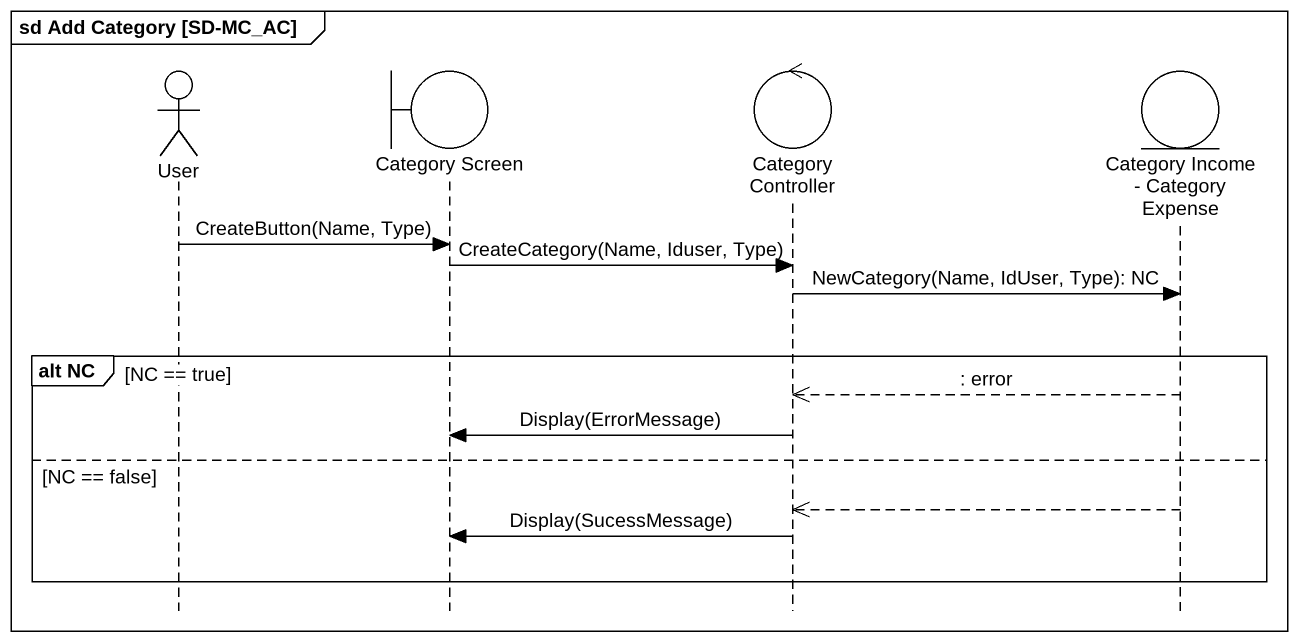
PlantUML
@startuml
mainframe sd Add Category [SD-MC_AC]
hide footbox
actor User
boundary "Category Screen" as Category_Screen
control "Category Controller" as Category_Controller
entity "Category Income - Category Expense" as Category_Income_Category

User -> Category_Screen : CreateButton(Name, Type)
Category_Screen -> Category_Controller : CreateCategory(Name, Iduser, Type)
Category_Controller -> Category_Income_Category : NewCategory(Name, IdUser, Type): NC
group alt NC [NC == true]
  Category_Income_Category -->> Category_Controller : : error
  Category_Controller -> Category_Screen : Display(ErrorMessage)
else NC == false
  Category_Income_Category -->> Category_Controller
  Category_Controller -> Category_Screen : Display(SucessMessage)
end
@enduml
